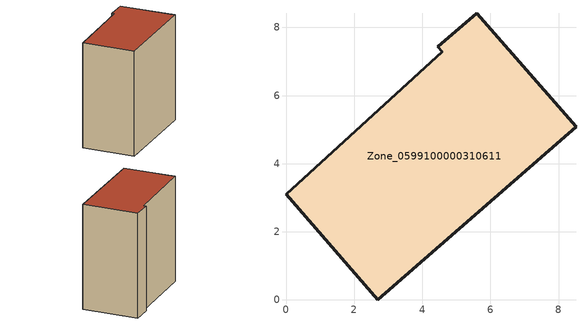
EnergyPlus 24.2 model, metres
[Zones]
Zone_0599100000310611
 floor ground (C_G): 0,3.11 4.58,7.28 4.45,7.43 5.6,8.42 8.51,5.08 2.7,0 z0
 wall outside (C_F): 4.58,7.28 0,3.11 2.7,0 8.51,5.08 5.6,8.42 4.45,7.43 4.58,7.28 z0:8.37
 roof outside (C_R): 5.6,8.42 4.45,7.43 4.58,7.28 0,3.11 2.7,0 8.51,5.08 z8.37
[BUILDING]
Pand.0599100000310611: North Axis=0; Terrain=City; Loads Convergence Tolerance Value=0.04; Temperature Convergence Tolerance Value=0.4; Solar Distribution=FullExterior; Maximum Number of Warmup Days=25; Minimum Number of Warmup Days=1
[Site:Location]
Rotterdam.The.Hague.AP_ZH_NLD Design_Conditions: Latitude=51.96; Longitude=4.45; Time Zone=1; Elevation=-4.5
[SITE:GROUNDTEMPERATURE:BUILDINGSURFACE]
18, 18, 18, 18, 18, 18, 18, 18, 18, 18, 18, 18
[MATERIAL] Thermal Absorptance=0.9; Solar Absorptance=0.7; Visible Absorptance=0.7
Name | Roughness | Thickness | Conductivity | Density | Specific Heat
G.TI.1946 | MediumSmooth | 0.15 | 1 | 540 | 1210
F.TI.1946 | Rough | 0.3 | 0.857143 | 1920 | 840
R.TI.1946 | MediumRough | 0.2 | 0.1 | 1500 | 1000
[CONSTRUCTION]
C_G: G.TI.1946
C_F: F.TI.1946
C_R: R.TI.1946
[ZONE]
Zone_0599100000310611: Type=1; Multiplier=1; Ceiling Height=Autocalculate; Volume=Autocalculate; Floor Area=autocalculate; Part of Total Floor Area=Yes
[ZONEINFILTRATION:DESIGNFLOWRATE]
Infil_Zone_0599100000310611: Zone or ZoneList or Space or SpaceList=Zone_0599100000310611; Schedule=AlwaysOn; Design Flow Rate Calculation Method=Flow/Area; Flow Rate per Floor Area=0.003; Constant Term Coefficient=1; Temperature Term Coefficient=0; Velocity Term Coefficient=0; Velocity Squared Term Coefficient=0
[HVACTEMPLATE:ZONE:IDEALLOADSAIRSYSTEM]
Zone_0599100000310611: Maximum Heating Supply Air Temperature=50; Minimum Cooling Supply Air Temperature=13; Maximum Heating Supply Air Humidity Ratio=0.0156; Minimum Cooling Supply Air Humidity Ratio=0.0077; Heating Limit=NoLimit; Cooling Limit=NoLimit; Dehumidification Control Type=ConstantSensibleHeatRatio; Cooling Sensible Heat Ratio=0.7; Dehumidification Setpoint=60; Humidification Control Type=None; Humidification Setpoint=30; Outdoor Air Method=None; Outdoor Air Flow Rate per Person=0.00944; Outdoor Air Flow Rate per Zone Floor Area=0; Outdoor Air Flow Rate per Zone=0; Demand Controlled Ventilation Type=None; Outdoor Air Economizer Type=NoEconomizer; Heat Recovery Type=None; Sensible Heat Recovery Effectiveness=0.7; Latent Heat Recovery Effectiveness=0.65
[ZONECONTROL:THERMOSTAT]
ThermostatControl_Zone_0599100000310611: Zone or ZoneList=Zone_0599100000310611; Control Type Schedule=DualSetpointControlType; Control 1=Thermostat_Zone_0599100000310611; Temperature Difference Between Cutout And Setpoint=0
[THERMOSTATSETPOINT:DUALSETPOINT]
Thermostat_Zone_0599100000310611: Heating Setpoint Temperature Schedule=HeatingSetpoint_Zone_0599100000310611; Cooling Setpoint Temperature Schedule=CoolingSetpoint_Zone_0599100000310611
[SCHEDULE:COMPACT]
HeatingSetpoint_Zone_0599100000310611: Through: 12/31, For: AllDays, Until: 24:00, 21
CoolingSetpoint_Zone_0599100000310611: Through: 12/31, For: AllDays, Until: 24:00, 24
DualSetpointControlType: Through: 12/31, For: AllDays, Until: 24:00, 4
AlwaysOn: Through: 12/31, For: AllDays, Until: 24:00, 1
